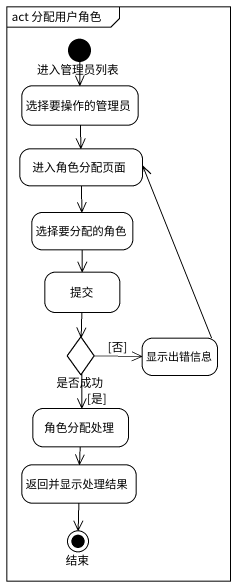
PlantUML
@startuml
mainframe act 分配用户角色
hide empty description
state 进入管理员列表 <<start>>
state 选择要操作的管理员
state 进入角色分配页面
state 选择要分配的角色
state 提交
state 是否成功 <<choice>>
state 显示出错信息
state 角色分配处理
state 返回并显示处理结果
state 结束 <<end>>
进入管理员列表 --> 选择要操作的管理员
选择要操作的管理员 --> 进入角色分配页面
进入角色分配页面 --> 选择要分配的角色
选择要分配的角色 --> 提交
提交 --> 是否成功
是否成功 -right-> 显示出错信息 : [否]
是否成功 --> 角色分配处理 : [是]
显示出错信息 -up-> 进入角色分配页面
角色分配处理 --> 返回并显示处理结果
返回并显示处理结果 --> 结束
@enduml
